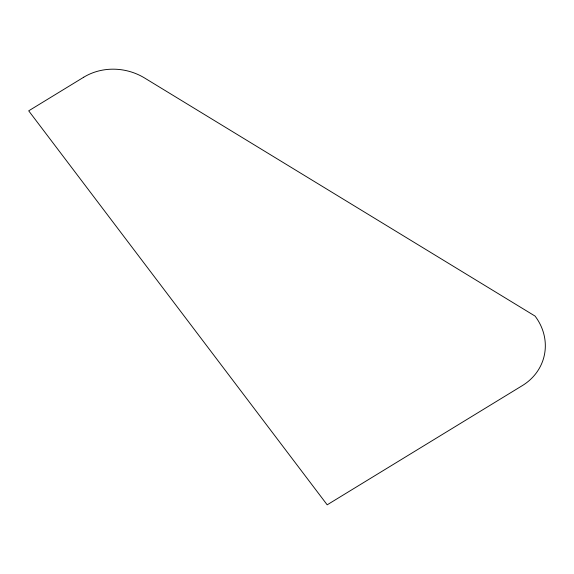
<?xml version="1.0" encoding="UTF-8"?>
<svg xmlns="http://www.w3.org/2000/svg" width="574" height="574" viewBox="0 0 574 574"><rect width="100%" height="100%" fill="white"/><g stroke="black" fill="none" stroke-linecap="round" stroke-linejoin="round"><path stroke-width="0.86" d="M83.704 77.232L28.7 110.832L327.187 504.819L522.369 385.592A55.24 49.938 14 0 0 535.061 316.087L144.634 78.021A55.24 49.938 14 0 0 83.704 77.232"/></g></svg>
